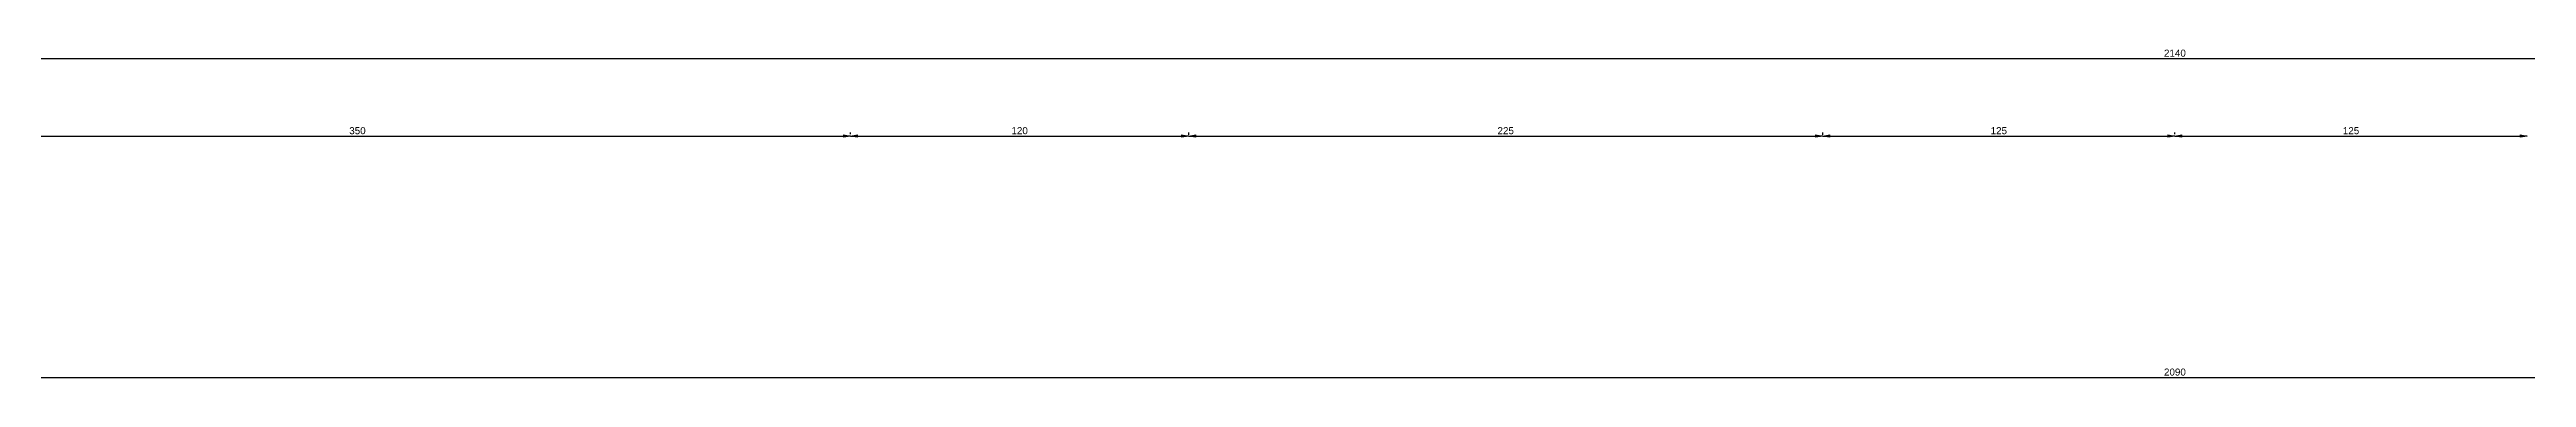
# Model space of a CAD drawing. Header units: millimetres. Extents: x -502 to 9998, y 2906 to 6004.
# Drawn here: x 418 to 1297, y 5378 to 5495 of the extents above; entities that cross this region are included whole.
import ezdxf

# ---------------------------------------------------------------- set-up
doc = ezdxf.new("R2010")
doc.units = ezdxf.units.MM
doc.layers.add('ölçülendirme', color=80, linetype='Continuous', lineweight=30)
doc.styles.get("Standard").update_dxf_attribs({"font": 'arial.ttf'})

# ---------------------------------------------------------------- blocks, each defined once
blk = doc.blocks.new('_Closed')
at = {"color": 0, "linetype": 'ByBlock', "lineweight": -2}
for p, q in [((-1, 0.17), (0, 0)), ((-1, 0.17), (-1, -0.17)), ((0, 0), (-1, -0.17)), ((0, 0), (-1, 0))]:
    blk.add_line(p, q, dxfattribs=at)

msp = doc.modelspace()

# ---------------------------------------------------------------- linework, layer by layer
at = {"layer": 'ölçülendirme', "color": 90}
for p, q in [((105.23, 5491.46), (2240.23, 5491.46)), ((355.23, 5463.95), (700.23, 5463.95)), ((705.23, 5463.95), (820.23, 5463.95)), ((825.23, 5463.95), (1045.23, 5463.95)), ((1050.23, 5463.95), (1170.23, 5463.95)), ((1175.23, 5463.95), (1295.23, 5463.95)), ((130.23, 5378.26), (2215.23, 5378.26))]:
    msp.add_line(p, q, dxfattribs=at)
at = {"layer": 'ölçülendirme'}
for p, q in [((702.73, 5464.58), (702.73, 5465.2)), ((702.73, 5464.58), (702.73, 5465.2)), ((822.73, 5464.58), (822.73, 5465.2)), ((822.73, 5464.37), (822.73, 5465.2)), ((1047.73, 5464.37), (1047.73, 5465.2)), ((1047.73, 5464.58), (1047.73, 5465.2)), ((1172.73, 5464.58), (1172.73, 5465.2)), ((1172.73, 5464.58), (1172.73, 5465.2))]:
    msp.add_line(p, q, dxfattribs=at)

# ---------------------------------------------------------------- block references
at = {"layer": 'ölçülendirme', "color": 90, "xscale": 2.5, "yscale": 2.5, "zscale": 2.5}
for p in [(702.73, 5463.95), (822.73, 5463.95), (1047.73, 5463.95), (1172.73, 5463.95), (1297.73, 5463.95)]:
    msp.add_blockref('_Closed', p, dxfattribs=at)
at = {"layer": 'ölçülendirme', "color": 90, "xscale": 2.5, "yscale": 2.5, "zscale": 2.5, "rotation": 180}
for p in [(702.73, 5463.95), (822.73, 5463.95), (1047.73, 5463.95), (1172.73, 5463.95)]:
    msp.add_blockref('_Closed', p, dxfattribs=at)

# ---------------------------------------------------------------- texts
at = {"layer": 'ölçülendirme', "char_height": 2.5, "attachment_point": 5}
for s, insert in [('2140', (1172.73, 5493.37)), ('350', (527.73, 5465.85)), ('120', (762.73, 5465.85)), ('225', (935.23, 5465.85)), ('125', (1110.23, 5465.85)), ('125', (1235.23, 5465.85)), ('2090', (1172.73, 5380.17))]:
    msp.add_mtext(s, dxfattribs=dict(at, insert=insert))

doc.saveas('drawing.dxf')
